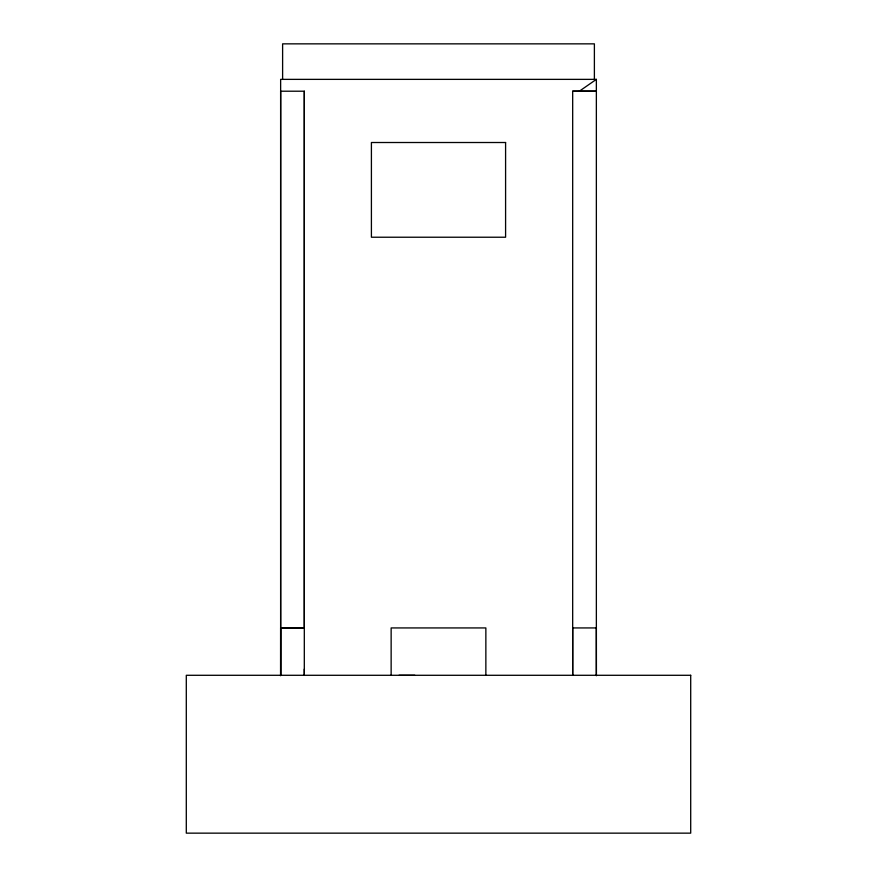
<?xml version="1.0" encoding="UTF-8"?>
<svg xmlns="http://www.w3.org/2000/svg" width="877" height="877" viewBox="0 0 877 877"><rect width="100%" height="100%" fill="white"/><g stroke="black" fill="none" stroke-linecap="round" stroke-linejoin="round"><path stroke-width="1.32" d="M280.64 675.728L280.64 91.208L304.319 91.208L304.319 627.932L280.64 627.932L280.607 675.29M304.319 91.197L304.308 675.29L304.297 669.118M579.313 91.23L596.36 79.368L596.36 675.739M596.36 79.368L280.64 79.368L280.64 675.4M572.681 91.208L596.36 91.208L572.681 91.197L572.681 675.29L572.692 627.943L596.36 627.932L596.393 675.29M280.651 627.932L304.319 627.943M399.035 675.29L414.821 675.301M594.387 79.368L594.387 43.85L282.613 43.85L282.613 79.368M485.858 675.29L485.858 627.932L391.142 627.932L391.142 675.29M505.59 142.512L371.409 142.512L371.409 237.228L505.59 237.228L505.59 142.512M690.703 675.29L186.297 675.29L186.297 833.15L690.703 833.15L690.703 675.29"/></g></svg>
